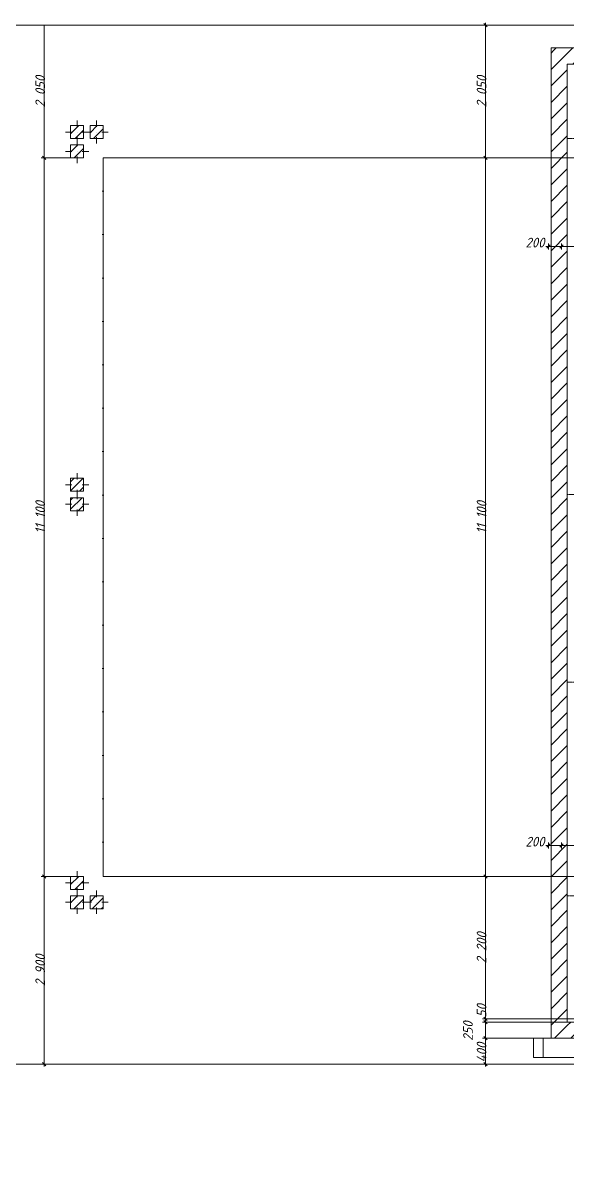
# Model space of a CAD drawing. Header units: millimetres. Extents: x 1499747 to 4341325, y -28481 to 441852.
# Drawn here: x 4193956 to 4202359, y 377965 to 395552 of the extents above; entities that cross this region are included whole.
import ezdxf

# ---------------------------------------------------------------- set-up
doc = ezdxf.new("R2010")
doc.units = ezdxf.units.MM
doc.header["$MEASUREMENT"] = 0
doc.set_wipeout_variables(frame=1)
for name, pattern in [('CENTER2', [28.575, 19.05, -3.175, 3.175, -3.175]), ('Dot & Dashed', [670.277762, 352.777767, -176.388884, 0, -141.111112]), ('Wipeout_Contour', [1000, 0, -1000])]:
    doc.linetypes.add(name, pattern=pattern)
for name, color, linetype, lineweight in [('13 этаж_25_АР 06.03 custom_70__Оси_Ном._пера__8_Ном._пера__8', 8, 'Continuous', 18), ('13 этаж_25_АР 06.03 custom_70_парапет 2_Ном._пера__8_Ном._пера__8', 8, 'Continuous', 18), ('13 этаж_25_Конструктив - Колонны_Ном._пера__167_Ном._пера__251', 251, 'Continuous', 18), ('13 этаж_25_Конструктив - Колонны_Ном._пера__20_Ном._пера__1', 1, 'Continuous', 18), ('13 этаж_25_Конструктив - Колонны_Ном._пера__28_Ном._пера__12', 12, 'Continuous', 18), ('13 этаж_25_Конструктив - Колонны_Ном._пера__7', 7, 'Continuous', 18), ('13 этаж_25_Конструктив - Стены Ненесущие Газоблок_Ном._пера__169_Ном._пера__83', 83, 'Continuous', 18), ('13 этаж_25_Конструктив - Стены Ненесущие Газоблок_Ном._пера__47_Ном._пера__7', 7, 'Continuous', 18), ('13 этаж_25_Парапет_Ном._пера__20_Ном._пера__1', 1, 'Continuous', 18), ('13 этаж_25_Размер - ГКЛ перегородки_Ном._пера__1_Ном._пера__7', 7, 'Continuous', 18), ('13 этаж_25_Ребра Навес_Ном._пера__10_Ном._пера__134', 134, 'Continuous', 18), ('13 этаж_25_Ребра Навес_Ном._пера__1_Ном._пера__7', 7, 'Continuous', 18)]:
    doc.layers.add(name, color=color, linetype=linetype, lineweight=lineweight)
doc.layers.add('13 этаж_25_Конструктив - Колонны', color=7, linetype='Continuous')
doc.styles.add('СГЕНЕРИР_СТИЛЬ_1', font='')
doc.styles.get('СГЕНЕРИР_СТИЛЬ_1').set_extended_font_data('GOST Common', italic=True)
pattern_1 = [(45, (4194944, 382064.74), (-127.2792, 127.2792), [])]
pattern_2 = [(45, (4194944.01, 382064.74), (-70.7107, 70.7107), [])]

msp = doc.modelspace()

# ---------------------------------------------------------------- hatches: boundary and pattern name
at = {"layer": '13 этаж_25_Конструктив - Стены Ненесущие Газоблок_Ном._пера__169_Ном._пера__83', "linetype": 'Continuous', "true_color": 0xc7c8ca}
h = msp.add_hatch(dxfattribs=at)
h.set_pattern_fill('БЛОКИ_БЕТОННЫЕ_ЭФФЕКТИВН_72', color=9, style=0, pattern_type=2)
h.set_pattern_definition(pattern_1)
h.paths.add_polyline_path([(4202109, 395164.7), (4202359, 394914.7), (4202359, 395164.7)])
h = msp.add_hatch(dxfattribs=at)
h.set_pattern_fill('БЛОКИ_БЕТОННЫЕ_ЭФФЕКТИВН_72', color=9, style=0, pattern_type=2)
h.set_pattern_definition(pattern_1)
h.paths.add_polyline_path([(4202109, 394914.7), (4202359, 394914.7), (4202109, 395164.7)])
h = msp.add_hatch(dxfattribs=at)
h.set_pattern_fill('БЛОКИ_БЕТОННЫЕ_ЭФФЕКТИВН_72', color=9, style=0, pattern_type=2)
h.set_pattern_definition(pattern_1)
h.paths.add_polyline_path([(4213694, 395164.7), (4202359, 395164.7), (4202359, 394914.7), (4213694, 394914.7)])
h = msp.add_hatch(dxfattribs=at)
h.set_pattern_fill('БЛОКИ_БЕТОННЫЕ_ЭФФЕКТИВН_72', color=9, style=0, pattern_type=2)
h.set_pattern_definition(pattern_1)
h.paths.add_polyline_path([(4202109, 394914.7), (4202109, 380114.7), (4202359, 380114.7), (4202359, 394914.7)])
h = msp.add_hatch(dxfattribs=at)
h.set_pattern_fill('БЛОКИ_БЕТОННЫЕ_ЭФФЕКТИВН_72', color=9, style=0, pattern_type=2)
h.set_pattern_definition(pattern_1)
h.paths.add_polyline_path([(4202359, 380114.7), (4202109, 380114.7), (4202109, 379864.7)])
h = msp.add_hatch(dxfattribs=at)
h.set_pattern_fill('БЛОКИ_БЕТОННЫЕ_ЭФФЕКТИВН_72', color=9, style=0, pattern_type=2)
h.set_pattern_definition(pattern_1)
h.paths.add_polyline_path([(4202359, 380114.7), (4202109, 379864.7), (4202359, 379864.7)])
h = msp.add_hatch(dxfattribs=at)
h.set_pattern_fill('БЛОКИ_БЕТОННЫЕ_ЭФФЕКТИВН_72', color=9, style=0, pattern_type=2)
h.set_pattern_definition(pattern_1)
h.paths.add_polyline_path([(4202359, 379864.7), (4213493.8, 379864.7), (4213493.8, 380114.7), (4202359, 380114.7)])

# ---------------------------------------------------------------- linework, layer by layer
at = {"layer": '13 этаж_25_АР 06.03 custom_70__Оси_Ном._пера__8_Ном._пера__8', "color": 9, "linetype": 'CENTER2', "true_color": 0xc7c8ca}
for p, q in [((4213694, 393764.7), (4202359, 393764.7)), ((4233259.2, 388264.7), (4202359, 388264.7)), ((4231644, 385364.7), (4202359, 385364.7)), ((4246744, 382064.7), (4202359, 382064.7))]:
    msp.add_line(p, q, dxfattribs=at)
at = {"layer": '13 этаж_25_АР 06.03 custom_70_парапет 2_Ном._пера__8_Ном._пера__8', "color": 9, "linetype": 'Continuous', "true_color": 0xc7c8ca, "flags": 128}
msp.add_lwpolyline([(4232243.9, 377964.7), (4213744, 377964.7), (4213744, 380114.7), (4202359, 380114.7), (4202359, 394914.7), (4213694, 394914.7), (4213694, 394014.7)], dxfattribs=at)
at = {"layer": '13 этаж_25_Конструктив - Стены Ненесущие Газоблок_Ном._пера__47_Ном._пера__7', "color": 9, "linetype": 'Continuous', "true_color": 0xc7c8ca, "flags": 128}
for points in [[(4202109, 395164.7), (4202359, 395164.7)], [(4202109, 395164.7), (4202109, 380114.7)], [(4213944, 395164.7), (4202359, 395164.7)], [(4202359, 380114.7), (4202359, 394914.7)], [(4202359, 394914.7), (4213694, 394914.7)], [(4202109, 379864.7), (4202109, 380114.7)], [(4213493.8, 380114.7), (4202359, 380114.7)], [(4202109, 379864.7), (4213493.8, 379864.7)]]:
    msp.add_lwpolyline(points, dxfattribs=at)
at = {"layer": '13 этаж_25_Парапет_Ном._пера__20_Ном._пера__1', "color": 9, "linetype": 'Continuous', "true_color": 0xc7c8ca}
for p, q in [((4193144, 395514.7), (4204469, 395514.7)), ((4195194, 382364.7), (4195194, 393464.7)), ((4195194, 393464.7), (4204469, 393464.7)), ((4204469, 382364.7), (4195194, 382364.7)), ((4204469, 379464.7), (4193144, 379464.7))]:
    msp.add_line(p, q, dxfattribs=at)
at = {"layer": '13 этаж_25_Парапет_Ном._пера__20_Ном._пера__1', "color": 9, "linetype": 'Dot & Dashed', "true_color": 0xc7c8ca}
for p, q in [((4195194, 382364.7), (4195194, 393464.7)), ((4195194, 393464.7), (4204469, 393464.7)), ((4204469, 382364.7), (4195194, 382364.7))]:
    msp.add_line(p, q, dxfattribs=at)
at = {"layer": '13 этаж_25_Размер - ГКЛ перегородки_Ном._пера__1_Ном._пера__7', "color": 9, "linetype": 'Continuous', "true_color": 0xc7c8ca}
for p, q in [((4201098.2, 395514.7), (4201098.2, 395552.2)), ((4201145.1, 395514.7), (4193444, 395514.7)), ((4194286.4, 393464.7), (4194286.4, 395514.7)), ((4201123.2, 395489.7), (4201073.2, 395539.7)), ((4201098.2, 393464.7), (4201098.2, 395514.7)), ((4194261.4, 393489.7), (4194311.4, 393439.7)), ((4194261.4, 393489.7), (4194311.4, 393439.7)), ((4194286.4, 382364.7), (4194286.4, 393464.7)), ((4194286.4, 382364.7), (4194286.4, 393464.7)), ((4201145.1, 393464.7), (4195494, 393464.7)), ((4201145.1, 393464.7), (4195494, 393464.7)), ((4201073.2, 393489.7), (4201123.2, 393439.7)), ((4201073.2, 393489.7), (4201123.2, 393439.7)), ((4201098.2, 382364.7), (4201098.2, 393464.7)), ((4202031.6, 392095.4), (4202069.1, 392095.4)), ((4202094.1, 392120.4), (4202044.1, 392070.4)), ((4202069.1, 392048.5), (4202069.1, 392142.3)), ((4202069.1, 392095.4), (4202269.1, 392095.4)), ((4202294.1, 392120.4), (4202244.1, 392070.4)), ((4202294.1, 392120.4), (4202244.1, 392070.4)), ((4202269.1, 392048.5), (4202269.1, 392142.3)), ((4202269.1, 392048.5), (4202269.1, 392142.3)), ((4202269.1, 392095.4), (4204244, 392095.4)), ((4202069.1, 382793.8), (4202069.1, 382887.6)), ((4202269.1, 382793.8), (4202269.1, 382887.6)), ((4202269.1, 382793.8), (4202269.1, 382887.6)), ((4202031.6, 382840.7), (4202069.1, 382840.7)), ((4202094.1, 382865.7), (4202044.1, 382815.7)), ((4202069.1, 382840.7), (4202269.1, 382840.7)), ((4202294.1, 382865.7), (4202244.1, 382815.7)), ((4202294.1, 382865.7), (4202244.1, 382815.7)), ((4202269.1, 382840.7), (4204244, 382840.7)), ((4194261.4, 382389.7), (4194311.4, 382339.7)), ((4194261.4, 382389.7), (4194311.4, 382339.7)), ((4194286.4, 379464.7), (4194286.4, 382364.7)), ((4201145.1, 382364.7), (4195494, 382364.7)), ((4201073.2, 382389.7), (4201123.2, 382339.7)), ((4201073.2, 382389.7), (4201123.2, 382339.7)), ((4201098.2, 380164.7), (4201098.2, 382364.7)), ((4205565.2, 380164.7), (4201051.3, 380164.7)), ((4205565.2, 380164.7), (4201051.3, 380164.7)), ((4203759, 380114.7), (4201051.3, 380114.7)), ((4203759, 380114.7), (4201051.3, 380114.7)), ((4201073.2, 380189.7), (4201123.2, 380139.7)), ((4201073.2, 380189.7), (4201123.2, 380139.7)), ((4201073.2, 380139.7), (4201123.2, 380089.7)), ((4201073.2, 380139.7), (4201123.2, 380089.7)), ((4201098.2, 380114.7), (4201098.2, 380164.7)), ((4201098.2, 379864.7), (4201098.2, 380114.7)), ((4205565.2, 379864.7), (4201051.3, 379864.7)), ((4205565.2, 379864.7), (4201051.3, 379864.7)), ((4201073.2, 379889.7), (4201123.2, 379839.7)), ((4201073.2, 379889.7), (4201123.2, 379839.7)), ((4201098.2, 379464.7), (4201098.2, 379864.7)), ((4194333.3, 379464.7), (4193444, 379464.7)), ((4194261.4, 379489.7), (4194311.4, 379439.7)), ((4194286.4, 379427.2), (4194286.4, 379464.7)), ((4212793.8, 379464.7), (4201051.3, 379464.7)), ((4201073.2, 379489.7), (4201123.2, 379439.7)), ((4201098.2, 379427.2), (4201098.2, 379464.7))]:
    msp.add_line(p, q, dxfattribs=at)
at = {"layer": '13 этаж_25_Ребра Навес_Ном._пера__10_Ном._пера__134', "color": 9, "linetype": 'Dot & Dashed', "true_color": 0xc7c8ca}
for p, q in [((4213343.8, 379864.7), (4201839.6, 379864.7)), ((4213493.5, 379864.7), (4201989.3, 379864.7)), ((4213493.5, 379864.7), (4201989.3, 379864.7)), ((4213493.6, 379864.7), (4201989.4, 379864.7)), ((4213493.6, 379864.7), (4201989.4, 379864.7)), ((4213493.7, 379864.7), (4201989.5, 379864.7)), ((4213493.7, 379864.7), (4201989.5, 379864.7)), ((4213493.8, 379864.7), (4201989.6, 379864.7)), ((4213493.8, 379864.7), (4201989.6, 379864.7))]:
    msp.add_line(p, q, dxfattribs=at)
at = {"layer": '13 этаж_25_Ребра Навес_Ном._пера__1_Ном._пера__7', "color": 9, "linetype": 'Continuous', "true_color": 0xc7c8ca}
for p, q in [((4204469, 379864.7), (4201839.6, 379864.7)), ((4201839.6, 379864.7), (4201839.6, 379564.7)), ((4213493.5, 379864.7), (4201989.3, 379864.7)), ((4201989.3, 379864.7), (4201989.3, 379564.7)), ((4213493.5, 379864.7), (4201989.3, 379864.7)), ((4201989.3, 379864.7), (4201989.3, 379564.7)), ((4213493.6, 379864.7), (4201989.4, 379864.7)), ((4201989.4, 379864.7), (4201989.4, 379564.7)), ((4213493.6, 379864.7), (4201989.4, 379864.7)), ((4201989.4, 379864.7), (4201989.4, 379564.7)), ((4213493.7, 379864.7), (4201989.5, 379864.7)), ((4201989.5, 379864.7), (4201989.5, 379564.7)), ((4213493.7, 379864.7), (4201989.5, 379864.7)), ((4201989.5, 379864.7), (4201989.5, 379564.7)), ((4213493.8, 379864.7), (4201989.6, 379864.7)), ((4201989.6, 379864.7), (4201989.6, 379564.7)), ((4213493.8, 379864.7), (4201989.6, 379864.7)), ((4201989.6, 379864.7), (4201989.6, 379564.7)), ((4204469, 379564.7), (4201839.6, 379564.7)), ((4213493.5, 379564.7), (4201989.3, 379564.7)), ((4213493.5, 379564.7), (4201989.3, 379564.7)), ((4213193.5, 379564.7), (4201989.4, 379564.7)), ((4213493.6, 379564.7), (4201989.4, 379564.7)), ((4213193.7, 379564.7), (4201989.5, 379564.7)), ((4213493.7, 379564.7), (4201989.5, 379564.7)), ((4213193.6, 379564.7), (4201989.6, 379564.7)), ((4213193.7, 379564.7), (4201989.6, 379564.7))]:
    msp.add_line(p, q, dxfattribs=at)

# ---------------------------------------------------------------- texts
at = {"layer": '13 этаж_25_Размер - ГКЛ перегородки_Ном._пера__1_Ном._пера__7', "color": 9, "linetype": 'Continuous', "true_color": 0xc7c8ca, "char_height": 150, "attachment_point": 7, "rotation": 90, "style": 'СГЕНЕРИР_СТИЛЬ_1'}
for s, insert in [('\\A1;{\\pql;\\fGOST Common|b0|i1|c204|p0;\\W1.000000;2\xa0050}', (4194300.4, 394244)), ('\\A1;{\\pql;\\fGOST Common|b0|i1|c204|p0;\\W1.000000;2\xa0050}', (4201112.3, 394244)), ('\\A1;{\\pql;\\fGOST Common|b0|i1|c204|p0;\\W1.000000;11\xa0100}', (4194300.4, 387661.3)), ('\\A1;{\\pql;\\fGOST Common|b0|i1|c204|p0;\\W1.000000;11\xa0100}', (4201112.3, 387661.3)), ('\\A1;{\\pql;\\fGOST Common|b0|i1|c204|p0;\\W1.000000;2\xa0200}', (4201112.3, 381019)), ('\\A1;{\\pql;\\fGOST Common|b0|i1|c204|p0;\\W1.000000;2\xa0900}', (4194300.4, 380669)), ('\\A1;{\\pql;\\fGOST Common|b0|i1|c204|p0;\\W1.000000;50}', (4201112.3, 380189.7)), ('\\A1;{\\pql;\\fGOST Common|b0|i1|c204|p0;\\W1.000000;250}', (4200902.3, 379825)), ('\\A1;{\\pql;\\fGOST Common|b0|i1|c204|p0;\\W1.000000;400}', (4201112.3, 379492.2))]:
    msp.add_mtext(s, dxfattribs=dict(at, insert=insert))
at = {"layer": '13 этаж_25_Размер - ГКЛ перегородки_Ном._пера__1_Ном._пера__7', "color": 9, "linetype": 'Continuous', "true_color": 0xc7c8ca, "char_height": 150, "attachment_point": 7, "style": 'СГЕНЕРИР_СТИЛЬ_1'}
for insert in [(4201714.6, 392081.3), (4201714.6, 382826.7)]:
    msp.add_mtext('\\A1;{\\pql;\\fGOST Common|b0|i1|c204|p0;\\W1.000000;200}', dxfattribs=dict(at, insert=insert))

# ---------------------------------------------------------------- wipeouts: each hides what was drawn before it
at = {"color": 9, "linetype": 'Wipeout_Contour', "ltscale": 4652621.322316021, "true_color": 0xc7c8ca}
msp.add_wipeout([(4194694, 393464.7), (4194894, 393464.7), (4194894, 393664.7), (4194694, 393664.7)], dxfattribs=at).dxf.layer = '13 этаж_25_Конструктив - Колонны'
at = {"color": 9, "linetype": 'Wipeout_Contour', "ltscale": 4651856.362068539, "true_color": 0xc7c8ca}
msp.add_wipeout([(4194694, 388314.7), (4194894, 388314.7), (4194894, 388514.7), (4194694, 388514.7)], dxfattribs=at).dxf.layer = '13 этаж_25_Конструктив - Колонны'
at = {"color": 9, "linetype": 'Wipeout_Contour', "ltscale": 4651062.236537332, "true_color": 0xc7c8ca}
msp.add_wipeout([(4194694, 382164.7), (4194894, 382164.7), (4194894, 382364.7), (4194694, 382364.7)], dxfattribs=at).dxf.layer = '13 этаж_25_Конструктив - Колонны'

# ---------------------------------------------------------------- next in the draw order: hatches: boundary and pattern name
at = {"layer": '13 этаж_25_Конструктив - Колонны_Ном._пера__167_Ном._пера__251', "linetype": 'Continuous', "true_color": 0xc7c8ca}
h = msp.add_hatch(dxfattribs=at)
h.set_pattern_fill('МЕТАЛЛ___ТВЕРДЫЙ_СПЛАВ_0019', color=9, style=0, pattern_type=2)
h.set_pattern_definition(pattern_2)
h.paths.add_polyline_path([(4194694, 393464.7), (4194894, 393464.7), (4194894, 393664.7), (4194694, 393664.7)])
h = msp.add_hatch(dxfattribs=at)
h.set_pattern_fill('МЕТАЛЛ___ТВЕРДЫЙ_СПЛАВ_0019', color=9, style=0, pattern_type=2)
h.set_pattern_definition(pattern_2)
h.paths.add_polyline_path([(4194694, 388314.7), (4194894, 388314.7), (4194894, 388514.7), (4194694, 388514.7)])
h = msp.add_hatch(dxfattribs=at)
h.set_pattern_fill('МЕТАЛЛ___ТВЕРДЫЙ_СПЛАВ_0019', color=9, style=0, pattern_type=2)
h.set_pattern_definition(pattern_2)
h.paths.add_polyline_path([(4194694, 382164.7), (4194894, 382164.7), (4194894, 382364.7), (4194694, 382364.7)])

# ---------------------------------------------------------------- next in the draw order: linework, layer by layer
at = {"layer": '13 этаж_25_Конструктив - Колонны_Ном._пера__20_Ном._пера__1', "color": 9, "linetype": 'Continuous', "true_color": 0xc7c8ca}
for p, q in [((4194794, 393644.7), (4194794, 393744.7)), ((4194714, 393564.7), (4194614, 393564.7)), ((4194794, 393564.7), (4194794.1, 393564.7)), ((4194794, 393484.7), (4194794, 393384.7)), ((4194874, 393564.7), (4194974, 393564.7)), ((4194794, 388494.7), (4194794, 388594.7)), ((4194714, 388414.7), (4194614, 388414.7)), ((4194794, 388414.7), (4194794.1, 388414.7)), ((4194794, 388334.7), (4194794, 388234.7)), ((4194874, 388414.7), (4194974, 388414.7)), ((4194794, 382344.7), (4194794, 382444.7)), ((4194714, 382264.7), (4194614, 382264.7)), ((4194794, 382264.7), (4194794.1, 382264.7)), ((4194794, 382184.7), (4194794, 382084.7)), ((4194874, 382264.7), (4194974, 382264.7))]:
    msp.add_line(p, q, dxfattribs=at)
at = {"layer": '13 этаж_25_Конструктив - Колонны_Ном._пера__28_Ном._пера__12', "color": 9, "linetype": 'Continuous', "true_color": 0xc7c8ca, "flags": 128}
for points in [[(4194694, 393464.7), (4194894, 393464.7), (4194894, 393664.7), (4194694, 393664.7)], [(4194694, 388314.7), (4194894, 388314.7), (4194894, 388514.7), (4194694, 388514.7)], [(4194694, 382164.7), (4194894, 382164.7), (4194894, 382364.7), (4194694, 382364.7)]]:
    msp.add_lwpolyline(points, close=True, dxfattribs=at)
at = {"layer": '13 этаж_25_Конструктив - Колонны_Ном._пера__7', "color": 9, "linetype": 'Wipeout_Contour', "true_color": 0xc7c8ca}
for p, q in [((4194894, 393664.7), (4194694, 393664.7)), ((4194694, 393664.7), (4194694, 393464.7)), ((4194894, 393464.7), (4194894, 393664.7)), ((4194694, 393464.7), (4194894, 393464.7)), ((4194894, 388514.7), (4194694, 388514.7)), ((4194694, 388514.7), (4194694, 388314.7)), ((4194894, 388314.7), (4194894, 388514.7)), ((4194694, 388314.7), (4194894, 388314.7)), ((4194894, 382364.7), (4194694, 382364.7)), ((4194694, 382364.7), (4194694, 382164.7)), ((4194894, 382164.7), (4194894, 382364.7)), ((4194694, 382164.7), (4194894, 382164.7))]:
    msp.add_line(p, q, dxfattribs=at)
at = {"layer": '13 этаж_25_Размер - ГКЛ перегородки_Ном._пера__1_Ном._пера__7', "color": 9, "linetype": 'Continuous', "true_color": 0xc7c8ca}
for p, q in [((4194894, 393464.7), (4194239.5, 393464.7)), ((4194894, 393464.7), (4194239.5, 393464.7)), ((4194894, 382364.7), (4194239.5, 382364.7))]:
    msp.add_line(p, q, dxfattribs=at)

# ---------------------------------------------------------------- next in the draw order: wipeouts: each hides what was drawn before it
at = {"color": 9, "linetype": 'Wipeout_Contour', "ltscale": 4652668.690521195, "true_color": 0xc7c8ca}
msp.add_wipeout([(4194694, 393764.7), (4194894, 393764.7), (4194894, 393964.7), (4194694, 393964.7)], dxfattribs=at).dxf.layer = '13 этаж_25_Конструктив - Колонны'
at = {"color": 9, "linetype": 'Wipeout_Contour', "ltscale": 4651814.609206928, "true_color": 0xc7c8ca}
msp.add_wipeout([(4194694, 388014.7), (4194894, 388014.7), (4194894, 388214.7), (4194694, 388214.7)], dxfattribs=at).dxf.layer = '13 этаж_25_Конструктив - Колонны'
at = {"color": 9, "linetype": 'Wipeout_Contour', "ltscale": 4651026.823536618, "true_color": 0xc7c8ca}
msp.add_wipeout([(4194694, 381864.7), (4194894, 381864.7), (4194894, 382064.7), (4194694, 382064.7)], dxfattribs=at).dxf.layer = '13 этаж_25_Конструктив - Колонны'

# ---------------------------------------------------------------- next in the draw order: hatches: boundary and pattern name
at = {"layer": '13 этаж_25_Конструктив - Колонны_Ном._пера__167_Ном._пера__251', "linetype": 'Continuous', "true_color": 0xc7c8ca}
h = msp.add_hatch(dxfattribs=at)
h.set_pattern_fill('МЕТАЛЛ___ТВЕРДЫЙ_СПЛАВ_0019', color=9, style=0, pattern_type=2)
h.set_pattern_definition(pattern_2)
h.paths.add_polyline_path([(4194694, 393764.7), (4194894, 393764.7), (4194894, 393964.7), (4194694, 393964.7)])
h = msp.add_hatch(dxfattribs=at)
h.set_pattern_fill('МЕТАЛЛ___ТВЕРДЫЙ_СПЛАВ_0019', color=9, style=0, pattern_type=2)
h.set_pattern_definition(pattern_2)
h.paths.add_polyline_path([(4194694, 388014.7), (4194894, 388014.7), (4194894, 388214.7), (4194694, 388214.7)])
h = msp.add_hatch(dxfattribs=at)
h.set_pattern_fill('МЕТАЛЛ___ТВЕРДЫЙ_СПЛАВ_0019', color=9, style=0, pattern_type=2)
h.set_pattern_definition(pattern_2)
h.paths.add_polyline_path([(4194694, 381864.7), (4194894, 381864.7), (4194894, 382064.7), (4194694, 382064.7)])

# ---------------------------------------------------------------- next in the draw order: linework, layer by layer
at = {"layer": '13 этаж_25_Конструктив - Колонны_Ном._пера__20_Ном._пера__1', "color": 9, "linetype": 'Continuous', "true_color": 0xc7c8ca}
for p, q in [((4194794, 393944.7), (4194794, 394044.7)), ((4194714, 393864.7), (4194614, 393864.7)), ((4194794, 393864.7), (4194794.1, 393864.7)), ((4194794, 393784.7), (4194794, 393684.7)), ((4194874, 393864.7), (4194974, 393864.7)), ((4194794, 388194.7), (4194794, 388294.7)), ((4194714, 388114.7), (4194614, 388114.7)), ((4194794, 388114.7), (4194794.1, 388114.7)), ((4194794, 388034.7), (4194794, 387934.7)), ((4194874, 388114.7), (4194974, 388114.7)), ((4194794, 382044.7), (4194794, 382144.7)), ((4194714, 381964.7), (4194614, 381964.7)), ((4194794, 381964.7), (4194794.1, 381964.7)), ((4194794, 381884.7), (4194794, 381784.7)), ((4194874, 381964.7), (4194974, 381964.7))]:
    msp.add_line(p, q, dxfattribs=at)
at = {"layer": '13 этаж_25_Конструктив - Колонны_Ном._пера__28_Ном._пера__12', "color": 9, "linetype": 'Continuous', "true_color": 0xc7c8ca, "flags": 128}
for points in [[(4194694, 393764.7), (4194894, 393764.7), (4194894, 393964.7), (4194694, 393964.7)], [(4194694, 388014.7), (4194894, 388014.7), (4194894, 388214.7), (4194694, 388214.7)], [(4194694, 381864.7), (4194894, 381864.7), (4194894, 382064.7), (4194694, 382064.7)]]:
    msp.add_lwpolyline(points, close=True, dxfattribs=at)
at = {"layer": '13 этаж_25_Конструктив - Колонны_Ном._пера__7', "color": 9, "linetype": 'Wipeout_Contour', "true_color": 0xc7c8ca}
for p, q in [((4194894, 393964.7), (4194694, 393964.7)), ((4194694, 393964.7), (4194694, 393764.7)), ((4194894, 393764.7), (4194894, 393964.7)), ((4194694, 393764.7), (4194894, 393764.7)), ((4194894, 388214.7), (4194694, 388214.7)), ((4194694, 388214.7), (4194694, 388014.7)), ((4194894, 388014.7), (4194894, 388214.7)), ((4194694, 388014.7), (4194894, 388014.7)), ((4194894, 382064.7), (4194694, 382064.7)), ((4194694, 382064.7), (4194694, 381864.7)), ((4194894, 381864.7), (4194894, 382064.7)), ((4194694, 381864.7), (4194894, 381864.7))]:
    msp.add_line(p, q, dxfattribs=at)

# ---------------------------------------------------------------- next in the draw order: wipeouts: each hides what was drawn before it
at = {"color": 9, "linetype": 'Wipeout_Contour', "ltscale": 4653867.749386681, "true_color": 0xc7c8ca}
msp.add_wipeout([(4194994, 393764.7), (4195194, 393764.7), (4195194, 393964.7), (4194994, 393964.7)], dxfattribs=at).dxf.layer = '13 этаж_25_Конструктив - Колонны'
at = {"color": 9, "linetype": 'Wipeout_Contour', "ltscale": 4652226.305574821, "true_color": 0xc7c8ca}
msp.add_wipeout([(4194994, 381864.7), (4195194, 381864.7), (4195194, 382064.7), (4194994, 382064.7)], dxfattribs=at).dxf.layer = '13 этаж_25_Конструктив - Колонны'

# ---------------------------------------------------------------- next in the draw order: hatches: boundary and pattern name
at = {"layer": '13 этаж_25_Конструктив - Колонны_Ном._пера__167_Ном._пера__251', "linetype": 'Continuous', "true_color": 0xc7c8ca}
h = msp.add_hatch(dxfattribs=at)
h.set_pattern_fill('МЕТАЛЛ___ТВЕРДЫЙ_СПЛАВ_0019', color=9, style=0, pattern_type=2)
h.set_pattern_definition(pattern_2)
h.paths.add_polyline_path([(4194994, 393764.7), (4195194, 393764.7), (4195194, 393964.7), (4194994, 393964.7)])
h = msp.add_hatch(dxfattribs=at)
h.set_pattern_fill('МЕТАЛЛ___ТВЕРДЫЙ_СПЛАВ_0019', color=9, style=0, pattern_type=2)
h.set_pattern_definition(pattern_2)
h.paths.add_polyline_path([(4194994, 381864.7), (4195194, 381864.7), (4195194, 382064.7), (4194994, 382064.7)])

# ---------------------------------------------------------------- next in the draw order: linework, layer by layer
at = {"layer": '13 этаж_25_Конструктив - Колонны_Ном._пера__20_Ном._пера__1', "color": 9, "linetype": 'Continuous', "true_color": 0xc7c8ca}
for p, q in [((4195094, 393944.7), (4195094, 394044.7)), ((4195014, 393864.7), (4194914, 393864.7)), ((4195094, 393864.7), (4195094.1, 393864.7)), ((4195094, 393784.7), (4195094, 393684.7)), ((4195174, 393864.7), (4195274, 393864.7)), ((4195094, 382044.7), (4195094, 382144.7)), ((4195014, 381964.7), (4194914, 381964.7)), ((4195094, 381964.7), (4195094.1, 381964.7)), ((4195094, 381884.7), (4195094, 381784.7)), ((4195174, 381964.7), (4195274, 381964.7))]:
    msp.add_line(p, q, dxfattribs=at)
at = {"layer": '13 этаж_25_Конструктив - Колонны_Ном._пера__28_Ном._пера__12', "color": 9, "linetype": 'Continuous', "true_color": 0xc7c8ca, "flags": 128}
for points in [[(4194994, 393764.7), (4195194, 393764.7), (4195194, 393964.7), (4194994, 393964.7)], [(4194994, 381864.7), (4195194, 381864.7), (4195194, 382064.7), (4194994, 382064.7)]]:
    msp.add_lwpolyline(points, close=True, dxfattribs=at)
at = {"layer": '13 этаж_25_Конструктив - Колонны_Ном._пера__7', "color": 9, "linetype": 'Wipeout_Contour', "true_color": 0xc7c8ca}
for p, q in [((4195194, 393964.7), (4194994, 393964.7)), ((4194994, 393964.7), (4194994, 393764.7)), ((4195194, 393764.7), (4195194, 393964.7)), ((4194994, 393764.7), (4195194, 393764.7)), ((4195194, 382064.7), (4194994, 382064.7)), ((4194994, 382064.7), (4194994, 381864.7)), ((4195194, 381864.7), (4195194, 382064.7)), ((4194994, 381864.7), (4195194, 381864.7))]:
    msp.add_line(p, q, dxfattribs=at)

doc.saveas('drawing.dxf')
